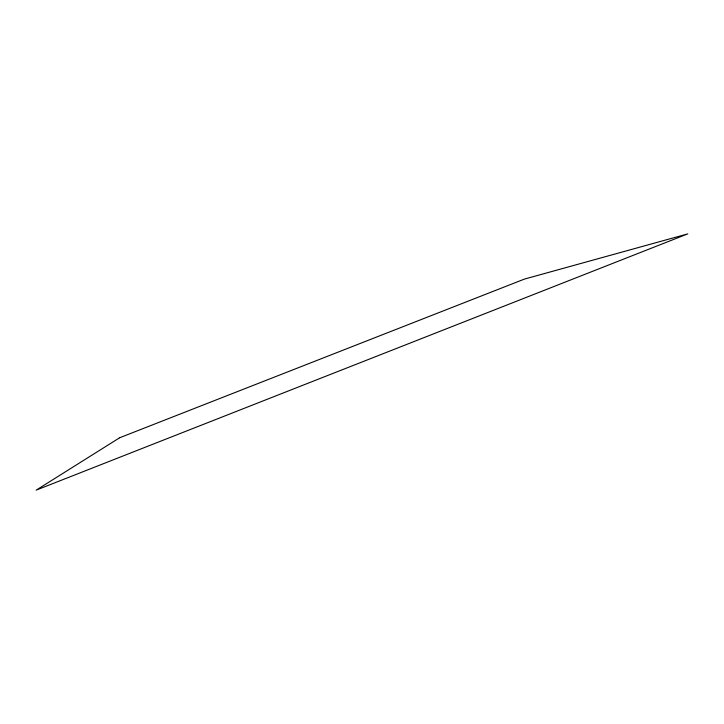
<?xml version="1.0" encoding="UTF-8"?>
<svg xmlns="http://www.w3.org/2000/svg" width="724" height="724" viewBox="0 0 724 724"><rect width="100%" height="100%" fill="white"/><g stroke="black" fill="none" stroke-linecap="round" stroke-linejoin="round"><path stroke-width="1.09" d="M119.668 437.748L36.2 490.13L687.8 233.87L524.393 279.102L119.668 437.748"/></g></svg>
